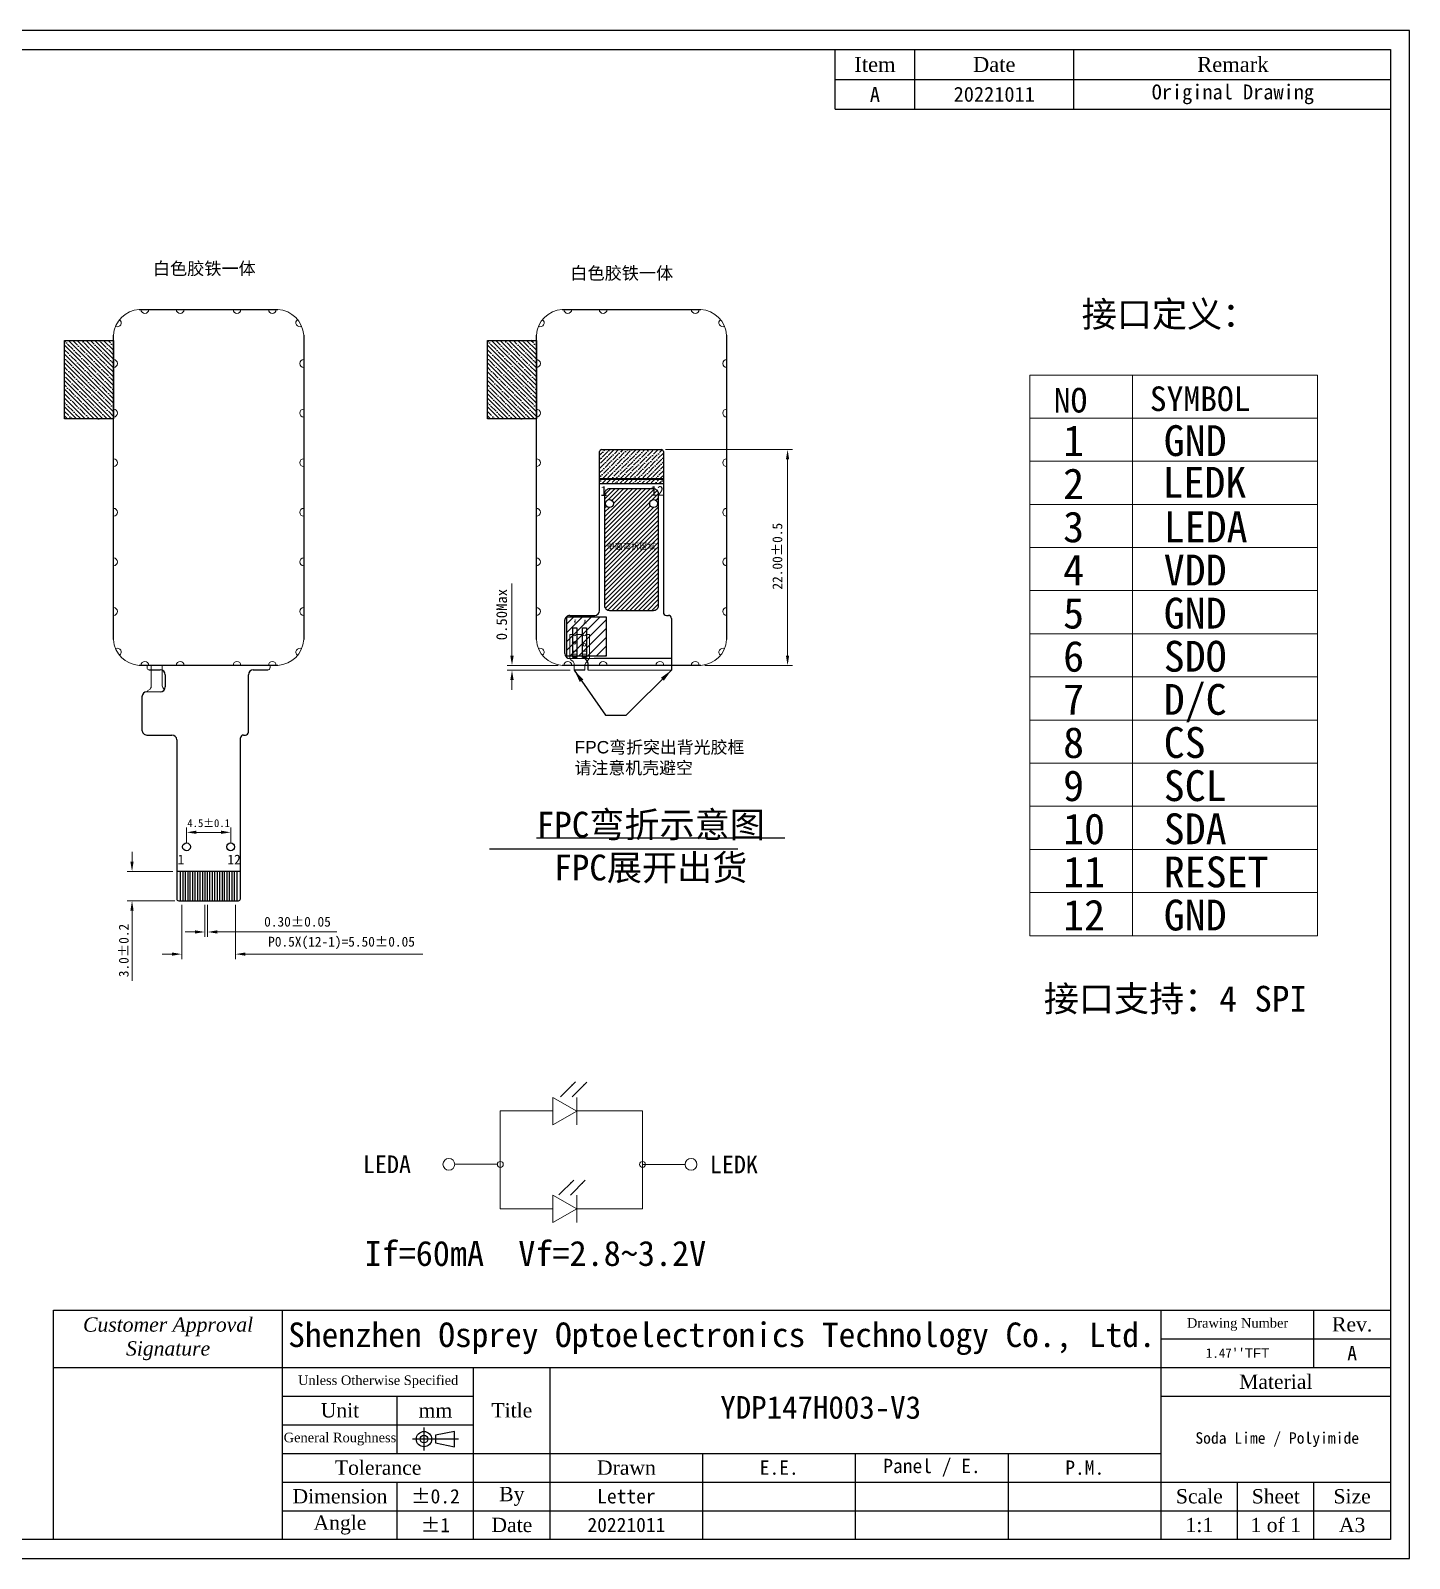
# Model space of a CAD drawing. Header units: millimetres. Extents: x 1278 to 1512, y 149 to 305.
# Drawn here: x 1371.2 to 1511.8, y 149.5 to 305.3 of the extents above; entities that cross this region are included whole.
import ezdxf
from ezdxf.lldxf.tags import DXFTag

# ---------------------------------------------------------------- set-up
doc = ezdxf.new("R2010")
doc.units = ezdxf.units.MM
for name, color, linetype in [('Bezel', 5, 'Continuous'), ('dim', 3, 'Continuous'), ('Dimension', 7, 'Continuous'), ('DWG', 7, 'Continuous'), ('FPC', 30, 'Continuous'), ('Frame', 7, 'Continuous'), ('Index', 7, 'Continuous'), ('LAYOUT.drawing', 7, 'Continuous'), ('lcd', 4, 'Continuous'), ('标注', 3, 'Continuous')]:
    doc.layers.add(name, color=color, linetype=linetype)
doc.layers.add('BL', color=7, linetype='Continuous', plot=False)
for name, color, linetype, lineweight in [('BLU', 7, 'Continuous', 9), ('DIM（标注）', 3, 'Continuous', 15), ('Title block', 7, 'Continuous', 9)]:
    doc.layers.add(name, color=color, linetype=linetype, lineweight=lineweight)
doc.styles.add('RD', font='PMingLiU.ttf', dxfattribs={"width": 0.8, "height": 1.8})
doc.styles.get("Standard").update_dxf_attribs({"font": 'txt', "bigfont": 'gbcbig.shx'})
doc.styles.add('宋体', font='')
doc.styles.get('宋体').set_extended_font_data('SimSun')
tags = doc.linetypes.add('CENTER', pattern=[2, 1.25, -0.25, 0.25, -0.25]).pattern_tags.tags
tags[10:11] = [DXFTag(74, 4), DXFTag(75, 0), DXFTag(340, '0'), DXFTag(46, 0.0), DXFTag(50, 0.0), DXFTag(44, 0.0), DXFTag(45, 0.0)]
tags[8:9] = [DXFTag(74, 4), DXFTag(75, 0), DXFTag(340, '0'), DXFTag(46, 0.0), DXFTag(50, 0.0), DXFTag(44, 0.0), DXFTag(45, 0.0)]
tags[6:7] = [DXFTag(74, 4), DXFTag(75, 0), DXFTag(340, '0'), DXFTag(46, 0.0), DXFTag(50, 0.0), DXFTag(44, 0.0), DXFTag(45, 0.0)]
tags[4:5] = [DXFTag(74, 4), DXFTag(75, 0), DXFTag(340, '0'), DXFTag(46, 0.0), DXFTag(50, 0.0), DXFTag(44, 0.0), DXFTag(45, 0.0)]
doc.dimstyles.new('SH', dxfattribs={"dimscale": 1.4, "dimtxt": 2.5, "dimasz": 2.5, "dimexe": 1.25, "dimexo": 0.625, "dimtad": 0, "dimdec": 1, "dimzin": 0, "dimdsep": 46, "dimtxsty": 'RD', "dimcen": 2.5, "dimadec": 0, "dimazin": 0, "dimtfac": 0.6, "dimtdec": 4, "dimtmove": 0, "dimatfit": 3, "dimfxl": 1, "dimtolj": 1, "dimarcsym": 0})
doc.dimstyles.get("Standard").update_dxf_attribs({"dimtxt": 3, "dimasz": 1.5, "dimexe": 0.3, "dimexo": 0.3, "dimgap": 0.5, "dimtad": 1, "dimtoh": 1, "dimdsep": 46, "dimtxsty": 'Standard', "dimcen": 0.5, "dimclrd": 2, "dimclre": 3, "dimclrt": 6, "dimadec": 1, "dimazin": 0, "dimtfac": 1, "dimtofl": 0, "dimtmove": 0, "dimatfit": 3, "dimfxl": 1, "dimtolj": 1, "dimtzin": 0, "dimarcsym": 0})
doc.dimstyles.new('标准', dxfattribs={"dimtxt": 1.8, "dimasz": 1.5, "dimexe": 0.5, "dimexo": 0.4, "dimgap": 0.1, "dimtad": 1, "dimzin": 1, "dimdsep": 46, "dimtxsty": '宋体', "dimblk": 'CLOSEDBLANK', "dimcen": 0.09, "dimclrd": 96, "dimclre": 96, "dimclrt": 3, "dimadec": 0, "dimazin": 0, "dimtfac": 1, "dimtofl": 0, "dimtmove": 0, "dimatfit": 1, "dimldrblk": 'CLOSEDBLANK', "dimfxl": 1, "dimtolj": 1, "dimlwd": 0, "dimlwe": 0, "dimarcsym": 0})

# ---------------------------------------------------------------- blocks, each defined once
blk = doc.blocks.new('f')
h = blk.add_hatch()
h.set_pattern_fill('ANSI31', color=2, scale=0.2, style=0)
h.set_pattern_definition([(45, (236.8483, 0), (-0.4490128, 0.4490128), [])])
h.paths.add_polyline_path([(485.95, 191.79), (481.95, 191.79), (481.95, 187.79), (485.95, 187.79)])
at = {"color": 2}
for p, q in [((481.95, 191.79), (485.95, 191.79)), ((481.95, 187.79), (481.95, 191.79)), ((485.95, 191.79), (485.95, 187.79)), ((485.95, 187.79), (481.95, 187.79))]:
    blk.add_line(p, q, dxfattribs=at)
blk = doc.blocks.new('*D124')
at = {"color": 7, "lineweight": 0, "transparency": 16777216}
for p, q in [((1420.32, 241.55), (1420.32, 248.91)), ((1425.04, 240.55), (1419.82, 240.55)), ((1426.26, 240.05), (1419.82, 240.05)), ((1420.32, 239.05), (1420.32, 238.05))]:
    blk.add_line(p, q, dxfattribs=at)
at = {"color": 7, "transparency": 16777216}
for points in [[(1420.15, 241.55), (1420.49, 241.55), (1420.32, 240.55)], [(1420.15, 239.05), (1420.49, 239.05), (1420.32, 240.05)]]:
    blk.add_solid(points, dxfattribs=at)
at = {"layer": 'Defpoints', "color": 0, "transparency": 16777216}
for p in [(1420.32, 240.55), (1425.44, 240.55), (1426.66, 240.05)]:
    blk.add_point(p, dxfattribs=at)
at = {"color": 7, "transparency": 16777216, "insert": (1419.27, 245.73), "char_height": 1.1, "attachment_point": 5, "rotation": 90, "style": '宋体'}
blk.add_mtext('\\A1;0.50Max', dxfattribs=at)
blk = doc.blocks.new('_ClosedBlank')
at = {"color": 0, "linetype": 'ByBlock', "lineweight": -2}
for p, q in [((-1, 0.17), (0, 0)), ((-1, 0.17), (-1, -0.17)), ((0, 0), (-1, -0.17))]:
    blk.add_line(p, q, dxfattribs=at)
blk = doc.blocks.new('*D125')
at = {"color": 7, "lineweight": 0, "transparency": 16777216}
for p, q in [((1435.96, 262.55), (1448.92, 262.55)), ((1448.42, 261.55), (1448.42, 241.55)), ((1439.98, 240.55), (1448.92, 240.55))]:
    blk.add_line(p, q, dxfattribs=at)
at = {"color": 7, "transparency": 16777216}
for points in [[(1448.25, 261.55), (1448.58, 261.55), (1448.42, 262.55)], [(1448.25, 241.55), (1448.58, 241.55), (1448.42, 240.55)]]:
    blk.add_solid(points, dxfattribs=at)
at = {"layer": 'Defpoints', "color": 0, "transparency": 16777216}
for p in [(1435.56, 262.55), (1439.58, 240.55), (1448.42, 240.55)]:
    blk.add_point(p, dxfattribs=at)
at = {"color": 7, "transparency": 16777216, "insert": (1447.38, 251.68), "char_height": 1, "attachment_point": 5, "rotation": 90, "style": '宋体'}
blk.add_mtext('\\A1;22.00%%P0.5', dxfattribs=at)
blk = doc.blocks.new('*U141')
at = {"layer": 'BL', "color": 2}
blk.add_lwpolyline([(-0.15, -1.5), (0.15, -1.5), (0.15, 1.5), (-0.15, 1.5)], close=True, dxfattribs=at)
blk = doc.blocks.new('*U142')
at = {"layer": 'dim', "color": 0, "linetype": 'ByBlock', "lineweight": -2, "transparency": 16777216}
for p in [(0, 0), (0.5, 0), (1, 0), (1.5, 0), (2, 0), (2.5, 0), (3, 0), (3.5, 0), (4, 0), (4.5, 0), (5, 0), (5.5, 0)]:
    blk.add_blockref('*U141', p, dxfattribs=at)
blk = doc.blocks.new('*D145')
at = {"color": 7, "lineweight": 0, "transparency": 16777216}
for p, q in [((1386.64, 216.15), (1386.64, 210.61)), ((1392.14, 216.15), (1392.14, 210.61)), ((1385.64, 211.11), (1384.64, 211.11)), ((1393.14, 211.11), (1411.24, 211.11))]:
    blk.add_line(p, q, dxfattribs=at)
at = {"color": 7, "transparency": 16777216}
for points in [[(1385.64, 211.28), (1385.64, 210.95), (1386.64, 211.11)], [(1393.14, 211.28), (1393.14, 210.95), (1392.14, 211.11)]]:
    blk.add_solid(points, dxfattribs=at)
at = {"layer": 'Defpoints', "color": 0, "transparency": 16777216}
for p in [(1386.64, 216.55), (1392.14, 216.55), (1392.14, 211.11)]:
    blk.add_point(p, dxfattribs=at)
at = {"color": 7, "transparency": 16777216, "insert": (1402.94, 212.25), "char_height": 1, "attachment_point": 5, "style": '宋体'}
blk.add_mtext('\\A1;P0.5X(12-1)=5.50%%P0.05', dxfattribs=at)
blk = doc.blocks.new('*D148')
at = {"color": 7, "lineweight": 0, "transparency": 16777216}
for p, q in [((1381.58, 220.55), (1381.58, 221.55)), ((1385.74, 219.55), (1381.08, 219.55)), ((1385.94, 216.55), (1381.08, 216.55)), ((1381.58, 215.55), (1381.58, 208.4))]:
    blk.add_line(p, q, dxfattribs=at)
at = {"color": 7, "transparency": 16777216}
for points in [[(1381.41, 220.55), (1381.74, 220.55), (1381.58, 219.55)], [(1381.41, 215.55), (1381.74, 215.55), (1381.58, 216.55)]]:
    blk.add_solid(points, dxfattribs=at)
at = {"layer": 'Defpoints', "color": 0, "transparency": 16777216}
for p in [(1386.14, 219.55), (1381.58, 216.55), (1386.34, 216.55)]:
    blk.add_point(p, dxfattribs=at)
at = {"color": 7, "transparency": 16777216, "insert": (1380.74, 211.48), "char_height": 1, "attachment_point": 5, "rotation": 90, "style": '宋体'}
blk.add_mtext('\\A1;3.0%%P0.2', dxfattribs=at)
blk = doc.blocks.new('*D150')
at = {"color": 7, "lineweight": 0, "transparency": 16777216}
for p, q in [((1388.99, 216.15), (1388.99, 212.87)), ((1389.29, 216.15), (1389.29, 212.87)), ((1387.99, 213.37), (1386.99, 213.37)), ((1390.29, 213.37), (1402.45, 213.37))]:
    blk.add_line(p, q, dxfattribs=at)
at = {"color": 7, "transparency": 16777216}
for points in [[(1387.99, 213.54), (1387.99, 213.21), (1388.99, 213.37)], [(1390.29, 213.54), (1390.29, 213.21), (1389.29, 213.37)]]:
    blk.add_solid(points, dxfattribs=at)
at = {"layer": 'Defpoints', "color": 0, "transparency": 16777216}
for p in [(1388.99, 216.55), (1389.29, 216.55), (1389.29, 213.37)]:
    blk.add_point(p, dxfattribs=at)
at = {"color": 7, "transparency": 16777216, "insert": (1398.45, 214.41), "char_height": 1, "attachment_point": 5, "style": '宋体'}
blk.add_mtext('\\A1;0.30%%P0.05', dxfattribs=at)
blk = doc.blocks.new('*D151')
at = {"color": 7, "lineweight": 0, "transparency": 16777216}
for p, q in [((1387.14, 222.45), (1387.14, 224.03)), ((1390.64, 223.53), (1388.14, 223.53)), ((1391.64, 222.45), (1391.64, 224.03))]:
    blk.add_line(p, q, dxfattribs=at)
at = {"color": 7, "transparency": 16777216}
for points in [[(1388.14, 223.7), (1388.14, 223.37), (1387.14, 223.53)], [(1390.64, 223.7), (1390.64, 223.37), (1391.64, 223.53)]]:
    blk.add_solid(points, dxfattribs=at)
at = {"layer": 'Defpoints', "color": 0, "transparency": 16777216}
for p in [(1387.14, 223.53), (1387.14, 222.05), (1391.64, 222.05)]:
    blk.add_point(p, dxfattribs=at)
at = {"color": 7, "transparency": 16777216, "insert": (1389.39, 224.46), "char_height": 0.8, "attachment_point": 5, "style": '宋体'}
blk.add_mtext('\\A1;4.5%%P0.1', dxfattribs=at)

msp = doc.modelspace()

# ---------------------------------------------------------------- hatches: boundary and pattern name
h = msp.add_hatch()
h.set_pattern_fill('ANSI35', color=5, scale=0.1, style=0)
h.set_pattern_definition([(135, (2403.69955, -392.12166), (0.4490128, 0.4490128), []), (135, (2403.25053, -392.12166), (0.4490128, 0.4490128), [0.79375, -0.15875, 0, -0.15875])])
h.paths.add_polyline_path([(1379.691, 265.682), (1374.691, 265.682), (1374.691, 273.682), (1379.691, 273.682)])
h = msp.add_hatch()
h.set_pattern_fill('ANSI35', color=5, scale=0.1, style=0)
h.set_pattern_definition([(135, (2446.8209, -392.12166), (0.4490128, 0.4490128), []), (135, (2446.3719, -392.12166), (0.4490128, 0.4490128), [0.79375, -0.15875, 0, -0.15875])])
h.paths.add_polyline_path([(1422.813, 265.682), (1417.813, 265.682), (1417.813, 273.682), (1422.813, 273.682)])
h = msp.add_hatch()
h.set_pattern_fill('ANSI31', color=256, scale=0.1, style=0)
h.set_pattern_definition([(225, (2749.1862, 479.10023), (0.2245064, -0.2245064), [])])
edge = h.paths.add_edge_path()
edge.add_line((1434.757, 258.55), (1430.257, 258.55))
edge.add_arc((1430.257, 258.05), 0.5, 90, 180)
edge.add_line((1429.757, 258.05), (1429.757, 246.66))
edge.add_arc((1430.257, 246.66), 0.5, 180, 270)
edge.add_line((1430.257, 246.16), (1434.757, 246.16))
edge.add_arc((1434.757, 246.66), 0.5, 270, 360)
edge.add_line((1435.257, 246.66), (1435.257, 258.05))
edge.add_arc((1434.757, 258.05), 0.5, 0, 90)
edge = h.paths.add_edge_path(flags=16)
edge.add_arc((1434.757, 257.05), 0.4, 0, 360)
edge = h.paths.add_edge_path(flags=16)
edge.add_arc((1430.257, 257.05), 0.4, 0, 360)
h.paths.add_polyline_path([(1429.774, 253.262), (1435.145, 253.262), (1435.145, 252.171), (1429.774, 252.171)], flags=24)
at = {"layer": 'BL'}
h = msp.add_hatch(dxfattribs=at)
h.set_pattern_fill('ANSI36', color=24, scale=0.1)
h.set_pattern_definition([(225, (1597.3963, 490.28795), (-0.1683798, -0.6173926), [0.79375, -0.15875, 0, -0.15875])])
h.paths.add_polyline_path([(1429.457, 262.55, 0.4142136), (1429.257, 262.35), (1429.257, 259.05), (1435.757, 259.05), (1435.757, 262.35, 0.4142136), (1435.557, 262.55)])

# ---------------------------------------------------------------- linework, layer by layer
at = {"color": 36}
msp.add_line((1427.763, 240.05), (1426.664, 240.05), dxfattribs=at)
at = {"color": 5}
for points in [[(1379.691, 265.682), (1374.691, 265.682), (1374.691, 273.682), (1379.691, 273.682)], [(1422.813, 265.682), (1417.813, 265.682), (1417.813, 273.682), (1422.813, 273.682)]]:
    msp.add_lwpolyline(points, close=True, dxfattribs=at)
at = {"layer": 'BL', "linetype": 'Continuous', "lineweight": 5}
for p, q in [((1382.318, 276.832), (1396.454, 276.832)), ((1425.44, 276.832), (1439.575, 276.832)), ((1379.691, 243.177), (1379.691, 274.205)), ((1399.081, 274.205), (1399.081, 243.177)), ((1422.813, 243.177), (1422.813, 274.205)), ((1442.202, 274.205), (1442.202, 243.177)), ((1396.454, 240.55), (1382.318, 240.55))]:
    msp.add_line(p, q, dxfattribs=at)
at = {"layer": 'BL', "color": 30}
for p, q in [((1429.257, 246.146), (1429.257, 262.35)), ((1429.457, 262.55), (1435.557, 262.55)), ((1435.757, 262.35), (1435.757, 245.946)), ((1435.757, 259.55), (1429.257, 259.55)), ((1435.757, 259.05), (1429.257, 259.05)), ((1426.214, 245.646), (1428.757, 245.646)), ((1436.057, 245.646), (1436.267, 245.646)), ((1383.092, 233.454), (1385.636, 233.454)), ((1386.136, 232.954), (1386.136, 216.75)), ((1392.636, 216.75), (1392.636, 233.154)), ((1392.936, 233.454), (1393.146, 233.454)), ((1392.636, 219.55), (1386.136, 219.55)), ((1386.336, 216.55), (1392.436, 216.55))]:
    msp.add_line(p, q, dxfattribs=at)
at = {"layer": 'BL', "color": 30, "linetype": 'Continuous', "lineweight": 5}
msp.add_line((1436.567, 240.05), (1428.074, 240.05), dxfattribs=at)
at = {"layer": 'BL', "color": 0, "const_width": 0.2}
msp.add_lwpolyline([(1435.757, 259.55), (1429.257, 259.55)], dxfattribs=at)
at = {"layer": 'BL', "color": 30}
msp.add_lwpolyline([(1434.757, 258.55), (1430.257, 258.55, 0.4142136), (1429.757, 258.05), (1429.757, 246.66, 0.4142136), (1430.257, 246.16), (1434.757, 246.16, 0.4142136), (1435.257, 246.66), (1435.257, 258.05, 0.4142136)], format="xyb", close=True, dxfattribs=at)
at = {"layer": 'BL', "linetype": 'Continuous', "lineweight": 5}
for centre, radius, start, end in [((1382.48, 274.044), 2.793, 93.31638, 176.68362), ((1380.084, 275.479), 0.4, 243.1861, 54.97374), ((1382.889, 276.832), 0.4, 180, 0), ((1386.491, 276.832), 0.4, 180, 0), ((1392.281, 276.832), 0.4, 180, 0), ((1395.883, 276.832), 0.4, 180, 0), ((1396.292, 274.044), 2.793, 3.31638, 86.68362), ((1398.688, 275.479), 0.4, 125.02626, 296.8139), ((1425.601, 274.044), 2.793, 93.31638, 176.68362), ((1423.205, 275.479), 0.4, 243.1861, 54.97374), ((1426.01, 276.832), 0.4, 180, 0), ((1429.612, 276.832), 0.4, 180, 0), ((1439.005, 276.832), 0.4, 180, 0), ((1439.414, 274.044), 2.793, 3.31638, 86.68362), ((1441.81, 275.479), 0.4, 125.02626, 296.8139), ((1379.691, 271.333), 0.4, 270, 90), ((1399.081, 271.333), 0.4, 90, 270), ((1422.813, 271.333), 0.4, 270, 90), ((1442.202, 271.333), 0.4, 90, 270), ((1379.691, 266.276), 0.4, 270, 90), ((1399.081, 266.276), 0.4, 90, 270), ((1422.813, 266.276), 0.4, 270, 90), ((1442.202, 266.276), 0.4, 90, 270), ((1379.691, 261.219), 0.4, 270, 90), ((1399.081, 261.219), 0.4, 90, 270), ((1422.813, 261.219), 0.4, 270, 90), ((1442.202, 261.219), 0.4, 90, 270), ((1379.691, 256.163), 0.4, 270, 90), ((1399.081, 256.163), 0.4, 90, 270), ((1422.813, 256.163), 0.4, 270, 90), ((1442.202, 256.163), 0.4, 90, 270), ((1379.691, 251.106), 0.4, 270, 90), ((1399.081, 251.106), 0.4, 90, 270), ((1422.813, 251.106), 0.4, 270, 90), ((1442.202, 251.106), 0.4, 90, 270), ((1379.691, 246.049), 0.4, 270, 90), ((1399.081, 246.049), 0.4, 90, 270), ((1422.813, 246.049), 0.4, 270, 90), ((1442.202, 246.049), 0.4, 90, 270), ((1382.48, 243.339), 2.793, 183.31638, 266.68362), ((1396.292, 243.339), 2.793, 273.31638, 356.68362), ((1425.601, 243.339), 2.793, 183.31638, 266.68362), ((1439.414, 243.339), 2.793, 273.31638, 356.68362), ((1380.084, 241.903), 0.4, 305.02626, 116.8139), ((1398.688, 241.903), 0.4, 63.1861, 234.97374), ((1423.205, 241.903), 0.4, 305.02626, 116.8139), ((1441.81, 241.903), 0.4, 63.1861, 234.97374), ((1382.889, 240.55), 0.4, 360, 180), ((1386.491, 240.55), 0.4, 0, 180), ((1392.281, 240.55), 0.4, 0, 180), ((1395.883, 240.55), 0.4, 360, 180), ((1426.01, 240.55), 0.4, 360, 180), ((1429.612, 240.55), 0.4, 0, 180), ((1435.402, 240.55), 0.4, 0, 180), ((1439.005, 240.55), 0.4, 360, 180)]:
    msp.add_arc(centre, radius, start, end, dxfattribs=at)
at = {"layer": 'BL', "color": 30}
for centre, radius, start, end in [((1429.457, 262.35), 0.2, 90, 180), ((1435.557, 262.35), 0.2, 360, 90), ((1428.757, 246.146), 0.5, 270, 0), ((1426.214, 245.146), 0.5, 90, 180.0016), ((1436.057, 245.946), 0.3, 180, 270), ((1436.267, 245.346), 0.3, 360, 90), ((1383.092, 233.954), 0.5, 179.9984, 270), ((1393.146, 233.754), 0.3, 270, 0), ((1385.636, 232.954), 0.5, 0, 90), ((1392.936, 233.154), 0.3, 90, 180), ((1386.336, 216.75), 0.2, 180, 270), ((1392.436, 216.75), 0.2, 270, 0)]:
    msp.add_arc(centre, radius, start, end, dxfattribs=at)
at = {"layer": 'BLU', "color": 36, "lineweight": 5}
for p, q in [((1426.589, 243.698), (1426.214, 243.698)), ((1426.214, 241.427), (1426.214, 243.698)), ((1428.214, 243.698), (1427.839, 243.698)), ((1428.214, 241.427), (1428.214, 243.698)), ((1426.914, 241.698), (1426.514, 241.698)), ((1427.914, 241.698), (1427.514, 241.698)), ((1383.542, 238.458), (1383.542, 240.55)), ((1384.642, 238.458), (1384.642, 240.55)), ((1426.326, 241.112), (1426.552, 240.957)), ((1426.326, 241.112), (1426.552, 240.957)), ((1426.664, 240.642), (1426.664, 240.05)), ((1426.664, 240.05), (1426.664, 240.55)), ((1427.763, 240.642), (1427.763, 240.05)), ((1427.763, 240.05), (1427.763, 240.55)), ((1428.101, 241.112), (1427.976, 240.957)), ((1428.101, 241.112), (1427.976, 240.957)), ((1383.205, 237.988), (1383.43, 238.143)), ((1383.205, 237.988), (1383.43, 238.143))]:
    msp.add_line(p, q, dxfattribs=at)
at = {"layer": 'BLU', "color": 2, "lineweight": 5}
for p, q in [((1426.514, 242.998), (1426.514, 243.548)), ((1426.514, 242.998), (1426.514, 243.548)), ((1426.914, 243.548), (1426.914, 242.998)), ((1426.914, 243.548), (1426.914, 242.998)), ((1427.514, 242.798), (1427.514, 243.548)), ((1427.514, 242.798), (1427.514, 243.548)), ((1427.914, 242.798), (1427.914, 243.548)), ((1427.914, 242.798), (1427.914, 243.548)), ((1426.514, 241.998), (1426.514, 242.698)), ((1426.914, 241.998), (1426.514, 241.998)), ((1426.914, 242.698), (1426.914, 241.998)), ((1427.514, 241.998), (1427.514, 242.498)), ((1427.914, 241.998), (1427.514, 241.998)), ((1427.914, 242.498), (1427.914, 241.998))]:
    msp.add_line(p, q, dxfattribs=at)
at = {"layer": 'BLU', "lineweight": 5}
for p, q in [((1426.514, 241.698), (1426.514, 242.698)), ((1426.914, 242.698), (1426.914, 241.698)), ((1427.514, 241.698), (1427.514, 242.498)), ((1427.914, 242.498), (1427.914, 241.698))]:
    msp.add_line(p, q, dxfattribs=at)
at = {"layer": 'BLU', "color": 2, "lineweight": 5}
msp.add_lwpolyline([(1426.839, 243.698), (1427.589, 243.698)], dxfattribs=at)
for centre in [(1426.714, 242.848), (1426.714, 242.848), (1427.714, 242.648), (1427.714, 242.648)]:
    msp.add_circle(centre, 0.125, dxfattribs=at)
for centre, radius, start, end in [((1426.714, 243.698), 0.25, 180.00003, 216.86993), ((1426.714, 243.698), 0.25, 180.00003, 216.86993), ((1426.714, 243.698), 0.125, 180.00003, 0.00003), ((1426.714, 243.698), 0.125, 180.00003, 0.00003), ((1426.714, 243.698), 0.25, 323.13013, 0.00003), ((1426.714, 243.698), 0.25, 323.13013, 0.00003), ((1427.714, 243.698), 0.25, 180.00003, 216.86993), ((1427.714, 243.698), 0.25, 180.00003, 216.86993), ((1427.714, 243.698), 0.125, 180.00003, 0.00003), ((1427.714, 243.698), 0.125, 180.00003, 0.00003), ((1427.714, 243.698), 0.25, 323.13013, 0.00003), ((1427.714, 243.698), 0.25, 323.13013, 0.00003), ((1426.714, 242.848), 0.25, 143.13013, 216.86993), ((1426.714, 242.848), 0.25, 143.13013, 216.86993), ((1426.714, 242.848), 0.25, 323.13013, 36.86993), ((1426.714, 242.848), 0.25, 323.13013, 36.86993), ((1427.714, 242.648), 0.25, 143.13013, 216.86993), ((1427.714, 242.648), 0.25, 143.13013, 216.86993), ((1427.714, 242.648), 0.25, 323.13013, 36.86993), ((1427.714, 242.648), 0.25, 323.13013, 36.86993)]:
    msp.add_arc(centre, radius, start, end, dxfattribs=at)
at = {"layer": 'BLU', "color": 36, "lineweight": 5}
for centre, radius, start, end in [((1426.714, 241.427), 0.5, 180.00003, 219.15392), ((1426.714, 241.427), 0.5, 201.21172, 219.15392), ((1426.164, 240.642), 0.5, 0.00003, 39.15392), ((1426.164, 240.642), 0.5, 0.00003, 39.15392), ((1428.377, 240.458), 0.64, 128.80345, 163.36408), ((1428.377, 240.458), 0.64, 128.80345, 163.36407), ((1427.714, 241.427), 0.5, 320.84614, 0.00003), ((1427.714, 241.427), 0.5, 320.84615, 333.55779), ((1383.042, 238.458), 0.5, 320.84615, 0.00003), ((1383.042, 238.458), 0.5, 320.84615, 0.00003), ((1385.256, 238.642), 0.64, 196.63599, 231.19661), ((1383.592, 237.673), 0.5, 140.84615, 158.78834)]:
    msp.add_arc(centre, radius, start, end, dxfattribs=at)
at = {"layer": 'DIM（标注）', "color": 7}
for p, q in [((1424.494, 196.492), (1424.494, 193.692)), ((1426.918, 195.092), (1424.494, 196.492)), ((1426.918, 196.492), (1426.918, 193.692)), ((1419.128, 195.119), (1419.128, 185.152)), ((1424.494, 195.119), (1419.128, 195.119)), ((1426.918, 195.092), (1424.494, 193.692)), ((1426.918, 195.119), (1433.628, 195.119)), ((1433.633, 195.119), (1433.633, 185.152)), ((1418.828, 189.682), (1414.483, 189.682)), ((1437.978, 189.673), (1433.633, 189.673)), ((1424.494, 186.552), (1424.494, 183.752)), ((1426.918, 185.152), (1424.494, 186.552)), ((1426.918, 186.552), (1426.918, 183.752)), ((1424.494, 185.152), (1419.128, 185.152)), ((1426.918, 185.152), (1424.494, 183.752)), ((1426.918, 185.152), (1433.633, 185.152))]:
    msp.add_line(p, q, dxfattribs=at)
for points in [[(1414.483, 189.682, -1), (1413.283, 189.682, -1)], [(1439.178, 189.673, -1), (1437.978, 189.673, -1)], [(1418.828, 189.673, 1), (1419.428, 189.673, 1)], [(1433.333, 189.673, 1), (1433.933, 189.673, 1)]]:
    msp.add_lwpolyline(points, format="xyb", close=True, dxfattribs=at)
at = {"layer": 'DWG', "color": 30, "lineweight": 0}
for p, q in [((1383.126, 240.292), (1383.126, 240.55)), ((1395.646, 240.292), (1395.646, 240.55)), ((1426.214, 241.247), (1427.974, 241.247)), ((1427.574, 241.247), (1428.714, 241.247)), ((1427.974, 241.247), (1428.714, 241.247)), ((1383.092, 237.854), (1384.453, 237.854))]:
    msp.add_line(p, q, dxfattribs=at)
for centre, start, end in [((1383.326, 240.298), 178.34281, 261.67929), ((1395.446, 240.298), 278.32071, 1.65719)]:
    msp.add_arc(centre, 0.2, start, end, dxfattribs=at)
at = {"layer": 'FPC'}
for p, q in [((1425.714, 241.751), (1425.714, 245.196)), ((1425.714, 241.751), (1425.714, 245.146)), ((1383.297, 240.1), (1384.453, 240.1)), ((1393.946, 240.1), (1395.475, 240.1)), ((1428.074, 240.05), (1428.074, 240.747)), ((1436.567, 241.247), (1428.714, 241.247)), ((1384.953, 239.6), (1384.953, 238.354)), ((1382.592, 237.349), (1382.592, 233.954))]:
    msp.add_line(p, q, dxfattribs=at)
at = {"layer": 'FPC', "color": 7}
for points in [[(1426.914, 241.347), (1426.514, 241.347), (1426.514, 244.396), (1426.914, 244.396)], [(1427.914, 241.347), (1427.514, 241.347), (1427.514, 244.396), (1427.914, 244.396)]]:
    msp.add_lwpolyline(points, close=True, dxfattribs=at)
at = {"layer": 'FPC'}
for centre in [(1430.257, 257.05), (1434.757, 257.05), (1387.136, 222.05), (1391.636, 222.05)]:
    msp.add_circle(centre, 0.4, dxfattribs=at)
for centre, start, end in [((1426.214, 241.747), 180, 270), ((1426.214, 241.747), 180, 270), ((1384.453, 239.6), 360, 90), ((1427.574, 240.747), 360, 90), ((1384.453, 238.353), 270, 360), ((1383.092, 237.353), 90, 180), ((1383.092, 237.353), 90, 180)]:
    msp.add_arc(centre, 0.5, start, end, dxfattribs=at)
at = {"layer": 'Frame', "color": 7}
for p, q in [((1453.268, 297.247), (1453.268, 303.33)), ((1461.378, 297.247), (1461.378, 303.33)), ((1477.598, 297.247), (1477.598, 303.33)), ((1453.268, 300.288), (1509.875, 300.288)), ((1453.268, 297.247), (1509.875, 297.247)), ((1453.268, 297.247), (1509.875, 297.247)), ((1373.569, 151.446), (1373.569, 174.812)), ((1373.569, 174.812), (1509.875, 174.812)), ((1396.936, 151.446), (1396.936, 174.812)), ((1486.509, 151.446), (1486.509, 174.812)), ((1502.086, 168.971), (1502.086, 174.812)), ((1486.509, 171.892), (1509.875, 171.892)), ((1373.569, 168.971), (1509.875, 168.971)), ((1416.408, 151.446), (1416.408, 168.971)), ((1424.197, 151.446), (1424.197, 168.971)), ((1396.936, 166.05), (1416.408, 166.05)), ((1408.619, 160.208), (1408.619, 166.05)), ((1486.509, 166.05), (1509.875, 166.05)), ((1396.936, 163.129), (1416.408, 163.129)), ((1396.936, 160.208), (1486.509, 160.208)), ((1439.775, 151.446), (1439.775, 160.208)), ((1455.353, 151.446), (1455.353, 160.208)), ((1470.931, 151.446), (1470.931, 160.208)), ((1396.936, 157.287), (1509.875, 157.287)), ((1408.619, 151.446), (1408.619, 157.287)), ((1494.297, 151.446), (1494.297, 157.287)), ((1502.086, 151.446), (1502.086, 157.287)), ((1396.936, 154.366), (1509.875, 154.366))]:
    msp.add_line(p, q, dxfattribs=at)
at = {"layer": 'Frame', "color": 7, "linetype": 'CENTER'}
for p, q in [((1411.345, 162.837), (1411.345, 160.5)), ((1414.85, 161.669), (1410.177, 161.669))]:
    msp.add_line(p, q, dxfattribs=at)
at = {"layer": 'Frame', "color": 7}
for points in [[(1511.823, 305.277), (1278.155, 305.277), (1278.155, 149.498), (1511.823, 149.498)], [(1509.875, 151.446), (1280.102, 151.446), (1280.102, 303.33), (1509.875, 303.33)], [(1414.461, 160.89), (1414.461, 162.447), (1412.514, 162.058), (1412.514, 161.279)]]:
    msp.add_lwpolyline(points, close=True, dxfattribs=at)
for radius in [0.779, 0.389]:
    msp.add_circle((1411.345, 161.669), radius, dxfattribs=at)
at = {"layer": 'LAYOUT.drawing'}
for p, q in [((1382.318, 276.832), (1396.454, 276.832)), ((1425.44, 276.832), (1439.575, 276.832)), ((1379.691, 243.177), (1379.691, 274.205)), ((1399.081, 274.205), (1399.081, 243.177)), ((1422.813, 243.177), (1422.813, 274.205)), ((1442.202, 274.205), (1442.202, 243.177)), ((1396.454, 240.55), (1382.318, 240.55)), ((1396.454, 240.55), (1382.318, 240.55)), ((1396.454, 240.55), (1382.318, 240.549)), ((1439.575, 240.55), (1425.44, 240.55))]:
    msp.add_line(p, q, dxfattribs=at)
at = {"layer": 'lcd', "color": 30}
for p, q in [((1436.567, 245.346), (1436.567, 241.247)), ((1436.567, 241.247), (1436.567, 240.05)), ((1393.446, 238.354), (1393.446, 239.6)), ((1393.446, 237.854), (1393.446, 239.6)), ((1393.446, 233.754), (1393.446, 237.853))]:
    msp.add_line(p, q, dxfattribs=at)
msp.add_arc((1393.946, 239.6), 0.5, 90, 180, dxfattribs=at)
at = {"layer": 'Title block', "lineweight": 13}
for p, q in [((1473.121, 270.158), (1473.121, 212.993)), ((1473.121, 270.158), (1502.436, 270.158)), ((1483.59, 270.158), (1483.59, 212.993)), ((1502.436, 270.158), (1502.436, 212.993)), ((1473.121, 265.761), (1502.436, 265.761)), ((1473.121, 261.363), (1502.436, 261.363)), ((1473.121, 256.966), (1502.436, 256.966)), ((1473.121, 252.569), (1502.436, 252.569)), ((1473.121, 248.172), (1502.436, 248.172)), ((1473.121, 243.774), (1502.436, 243.774)), ((1473.121, 239.377), (1502.436, 239.377)), ((1473.121, 234.98), (1502.436, 234.98)), ((1473.121, 230.582), (1502.436, 230.582)), ((1473.121, 230.582), (1502.436, 230.582)), ((1473.121, 226.185), (1502.436, 226.185)), ((1473.121, 221.788), (1502.436, 221.788)), ((1473.121, 217.391), (1502.436, 217.391)), ((1473.121, 212.993), (1502.436, 212.993))]:
    msp.add_line(p, q, dxfattribs=at)
at = {"layer": '标注', "color": 7}
for p, q in [((1422.825, 222.972), (1448.129, 222.972)), ((1418.019, 221.845), (1443.34, 221.845))]:
    msp.add_line(p, q, dxfattribs=at)

# ---------------------------------------------------------------- block references
at = {"rotation": 180.000029666641}
msp.add_blockref('f', (1911.873, 433.277), dxfattribs=at)
at = {"layer": 'dim', "color": 7}
msp.add_blockref('*U142', (1386.636, 218.05), dxfattribs=at)

# ---------------------------------------------------------------- texts
at = {"char_height": 2.625, "attachment_point": 1, "style": '宋体'}
for s, insert, width in [('接口定义：', (1478.407, 277.677), 26.51932), ('接口支持：4 SPI', (1474.537, 207.879), 30.27113)]:
    msp.add_mtext(s, dxfattribs=dict(at, insert=insert, width=width))
at = {"color": 6, "insert": (1434.995, 252.321), "char_height": 0.6, "width": 5.11681, "attachment_point": 9, "style": '宋体'}
msp.add_mtext('{\\fSimSun|b0|i0|c134|p54;单面弯折区域}', dxfattribs=at)
at = {"layer": 'Bezel', "color": 7, "lineweight": -3, "char_height": 1.2815, "width": 11.39812, "attachment_point": 1, "style": '宋体'}
for insert in [(1383.706, 281.654), (1426.268, 281.181)]:
    msp.add_mtext('白色胶铁一体', dxfattribs=dict(at, insert=insert))
at = {"layer": 'BLU', "color": 7, "lineweight": 5, "style": '宋体'}
for s, p in [('K', (1426.583, 244.824)), ('A', (1427.604, 244.813))]:
    msp.add_text(s, height=0.407, rotation=0.00003, dxfattribs=at).set_placement(p)
at = {"layer": 'dim', "color": 7, "insert": (1426.699, 232.842), "char_height": 1.26344, "width": 35.37834, "attachment_point": 1, "style": '宋体'}
msp.add_mtext('{\\fArial|b0|i0|c0|p32;FPC}弯折突出背光胶框\\P请注意机壳避空', dxfattribs=at)
at = {"layer": 'Dimension', "color": 7, "insert": (1441.56, 166.053), "char_height": 2.314434, "width": 256.17487, "attachment_point": 1, "style": '宋体'}
msp.add_mtext('YDP147H003-V3{\\fArial|b0|i0|c0|p32;\\fArial|b0|i0|c238|p32;\\fArial|b0|i0|c0|p32;\\fArial|b0|i0|c238|p32;\\fArial|b0|i0|c0|p32;}', dxfattribs=at)
at = {"layer": 'DIM（标注）', "color": 7, "style": '宋体'}
for s, height, p in [('LEDA', 1.8, (1405.123, 188.785)), ('LEDK', 1.8, (1440.496, 188.765)), ('If=60mA  Vf=2.8~3.2V ', 2.56087, (1405.282, 179.319))]:
    msp.add_text(s, height=height, dxfattribs=at).set_placement(p)
at = {"layer": 'Frame', "color": 7, "attachment_point": 5, "style": '宋体'}
for s, insert, char_height in [('{\\fTimes New Roman|b0|i0|c0|p18;Item}', (1457.323, 301.809), 1.52064), ('{\\fTimes New Roman|b0|i0|c0|p18;Date}', (1469.488, 301.809), 1.52064), ('{\\fTimes New Roman|b0|i0|c0|p18;Remark}', (1493.819, 301.809), 1.52064), ('A', (1457.323, 298.768), 1.521), ('20221011', (1469.488, 298.768), 1.5206), ('Original Drawing', (1493.819, 298.768), 1.52064), ('{\\fTimes New Roman|b0|i1|c0|p18;Customer Approval\\PSignature}', (1385.253, 171.892), 1.46042), ('Shenzhen Osprey Optoelectronics Technology Co., Ltd.', (1441.722, 171.892), 2.5), ('{\\fTimes New Roman|b0|i0|c0|p18;Drawing Number}', (1494.297, 173.352), 0.97362), ('{\\fTimes New Roman|b0|i0|c0|p18;Rev.}', (1505.981, 173.352), 1.46042), ("1.47''{\\fArial|b0|i0|c0|p32;TFT}", (1494.297, 170.431), 0.97362), ('A', (1505.981, 170.431), 1.46), ('{\\fTimes New Roman|b0|i0|c0|p18;Material}', (1498.192, 167.51), 1.46042), ('{\\fTimes New Roman|b0|i0|c0|p18;Unless Otherwise Specified}', (1406.672, 167.51), 0.97362), ('{\\fTimes New Roman|b0|i0|c0|p18;Unit}', (1402.778, 164.589), 1.46042), ('{\\fTimes New Roman|b0|i0|c0|p18;Title}', (1420.303, 164.589), 1.46042), ('{\\fTimes New Roman|b0|i0|c0|p18;mm}', (1412.514, 164.589), 1.46042), ('{\\fTimes New Roman|b0|i0|c0|p18;General Roughness}', (1402.778, 161.669), 0.97362), ('Soda Lime / Polyimide', (1498.341, 161.607), 1.16834), ('{\\fTimes New Roman|b0|i0|c0|p18;Tolerance}', (1406.672, 158.748), 1.46042), ('{\\fTimes New Roman|b0|i0|c0|p18;Drawn}', (1431.986, 158.748), 1.46042), ('E.E.', (1447.564, 158.748), 1.4604), ('Panel / E.', (1463.142, 158.748), 1.4604), ('P.M.', (1478.72, 158.748), 1.4604), ('{\\fTimes New Roman|b0|i0|c0|p18;Dimension}', (1402.778, 155.827), 1.46042), ('%%P0.2', (1412.514, 155.827), 1.4604), ('{\\fTimes New Roman|b0|i0|c0|p18;By}', (1420.303, 155.827), 1.46042), ('Letter', (1431.986, 155.827), 1.4604), ('{\\fTimes New Roman|b0|i0|c0|p18;Scale}', (1490.403, 155.827), 1.46042), ('{\\fTimes New Roman|b0|i0|c0|p18;Sheet}', (1498.192, 155.827), 1.46042), ('{\\fTimes New Roman|b0|i0|c0|p18;Size}', (1505.981, 155.827), 1.46042), ('{\\fTimes New Roman|b0|i0|c0|p18;Angle}', (1402.778, 152.906), 1.46042), ('%%p1', (1412.514, 152.906), 1.4604), ('{\\fTimes New Roman|b0|i0|c0|p18;Date}', (1420.303, 152.906), 1.46042), ('20221011', (1431.986, 152.906), 1.4604), ('{\\fTimes New Roman|b0|i0|c0|p18;1:1}', (1490.403, 152.906), 1.46042), ('{\\fTimes New Roman|b0|i0|c0|p18;1 of 1}', (1498.192, 152.906), 1.46042), ('{\\fTimes New Roman|b0|i0|c0|p18;A3}', (1505.981, 152.906), 1.46042)]:
    msp.add_mtext(s, dxfattribs=dict(at, insert=insert, char_height=char_height))
at = {"layer": 'Index', "color": 1, "char_height": 1, "style": '宋体'}
for s, insert, attachment_point in [('1', (1429.688, 257.838), 8), ('12', (1435.108, 257.845), 8), ('1', (1386.567, 221.262), 2), ('12', (1391.987, 221.254), 2)]:
    msp.add_mtext(s, dxfattribs=dict(at, insert=insert, attachment_point=attachment_point))
at = {"layer": 'Title block', "lineweight": 13, "style": '宋体'}
for s, height, p in [('NO', 2.5127, (1475.562, 266.331)), ('SYMBOL', 2.5127, (1485.359, 266.48)), ('1', 3.141, (1476.512, 261.897)), ('GND', 3.1409, (1486.772, 261.897)), ('2', 3.141, (1476.512, 257.499)), ('LEDK', 3.1409, (1486.649, 257.646)), ('3', 3.141, (1476.512, 253.102)), ('LEDA', 3.1409, (1486.772, 253.102)), ('4', 3.141, (1476.512, 248.705)), ('VDD', 3.1409, (1486.772, 248.705)), ('5', 3.141, (1476.512, 244.307)), ('GND', 3.1409, (1486.772, 244.307)), ('SDO', 3.1409, (1486.772, 239.91)), ('6', 3.141, (1476.512, 239.91)), ('7', 3.141, (1476.512, 235.513)), ('D/C', 3.1409, (1486.772, 235.513)), ('8', 3.141, (1476.512, 231.116)), ('CS', 3.1409, (1486.772, 231.116)), ('9', 3.141, (1476.512, 226.718)), ('SCL', 3.1409, (1486.772, 226.718)), ('10', 3.1409, (1476.512, 222.321)), ('SDA', 3.1409, (1486.772, 222.321)), ('11', 3.1409, (1476.512, 217.924)), ('RESET', 3.1409, (1486.772, 217.924)), ('12', 3.1409, (1476.512, 213.526)), ('GND', 3.1409, (1486.772, 213.526))]:
    msp.add_text(s, height=height, dxfattribs=at).set_placement(p)
at = {"layer": '标注', "color": 7, "insert": (1422.846, 218.328), "char_height": 2.62501, "width": 36.92938, "attachment_point": 7, "style": '宋体'}
msp.add_mtext('{\\fSimSun|b0|i0|c134|p2;FPC弯折示意图\\P FPC展开出货}', dxfattribs=at)

# ---------------------------------------------------------------- dimensions: what is measured, and where the dimension line sits
for base, p1, p2, text, override, picture, middle in [((1448.417, 240.55), (1435.557, 262.55), (1439.575, 240.55), '<>%%P0.5', {"dimtxt": 1, "dimasz": 1, "dimgap": 0.5, "dimtxsty": '宋体', "dimsah": 1, "dimclrd": 7, "dimclre": 7, "dimclrt": 7}, '*D125', (1448.417, 251.684)), ((1420.321, 240.55), (1426.664, 240.05), (1425.44, 240.55), '<>Max', {"dimtxt": 1.1, "dimasz": 1, "dimgap": 0.5, "dimtxsty": '宋体', "dimsah": 1, "dimclrd": 7, "dimclre": 7, "dimclrt": 7}, '*D124', (1420.321, 245.732)), ((1381.576, 216.55), (1386.136, 219.55), (1386.336, 216.55), '<>%%P0.2', {"dimtxt": 1, "dimasz": 1, "dimgap": 0.3, "dimdec": 1, "dimtxsty": '宋体', "dimsah": 1, "dimclrd": 7, "dimclre": 7, "dimclrt": 7}, '*D148', (1381.576, 211.476))]:
    dim = msp.add_linear_dim(base=base, p1=p1, p2=p2, angle=90, text=text, dimstyle='标准', override=override)
    dim.commit()
    dim.dimension.update_dxf_attribs({"geometry": picture, "text_midpoint": middle, "dimtype": 160})
for base, p1, p2, text, override, picture, middle in [((1387.136, 223.532), (1391.636, 222.05), (1387.136, 222.05), '4.5%%P0.1', {"dimtxt": 0.8, "dimasz": 1, "dimgap": 0.5, "dimtxsty": '宋体', "dimsah": 1, "dimclrd": 7, "dimclre": 7, "dimclrt": 7}, '*D151', (1389.386, 223.532)), ((1392.136, 211.115), (1386.636, 216.55), (1392.136, 216.55), 'P0.5X(12-1)=<>%%P0.05', {"dimtxt": 1, "dimasz": 1, "dimgap": 0.5, "dimtxsty": '宋体', "dimsah": 1, "dimclrd": 7, "dimclre": 7, "dimclrt": 7}, '*D145', (1402.94, 211.115)), ((1389.286, 213.373), (1388.986, 216.55), (1389.286, 216.55), '<>%%P0.05', {"dimtxt": 1, "dimasz": 1, "dimgap": 0.5, "dimtxsty": '宋体', "dimsah": 1, "dimclrd": 7, "dimclre": 7, "dimclrt": 7}, '*D150', (1398.449, 213.373))]:
    dim = msp.add_linear_dim(base=base, p1=p1, p2=p2, text=text, dimstyle='标准', override=override)
    dim.commit()
    dim.dimension.update_dxf_attribs({"geometry": picture, "text_midpoint": middle, "dimtype": 160})

# ---------------------------------------------------------------- leaders
at = {"layer": 'dim', "color": 7}
for points in [[(1426.664, 240.05), (1429.867, 235.477), (1431.964, 235.477)], [(1436.567, 240.05), (1431.964, 235.477)]]:
    msp.add_leader(points, dimstyle='Standard', override={"dimscale": 0.5, "dimtxt": 2.6, "dimasz": 2.6, "dimexe": 0.3, "dimexo": 0.3, "dimzin": 0, "dimtxsty": '宋体', "dimcen": 0, "dimclrd": 7, "dimclrt": 3, "dimtp": 0, "dimtm": 0, "dimtzin": 0}, dxfattribs=at)
at = {"layer": 'DIM（标注）', "color": 7}
for points in [[(1426.78, 198.087), (1425.263, 196.57)], [(1427.956, 198.074), (1426.439, 196.557)], [(1426.612, 188.077), (1425.095, 186.56)], [(1427.789, 188.064), (1426.272, 186.546)]]:
    msp.add_leader(points, dimstyle='SH', override={"dimscale": 0.25, "dimasz": 2, "dimtoh": 1, "dimtxsty": '宋体'}, dxfattribs=at)

doc.saveas('drawing.dxf')
